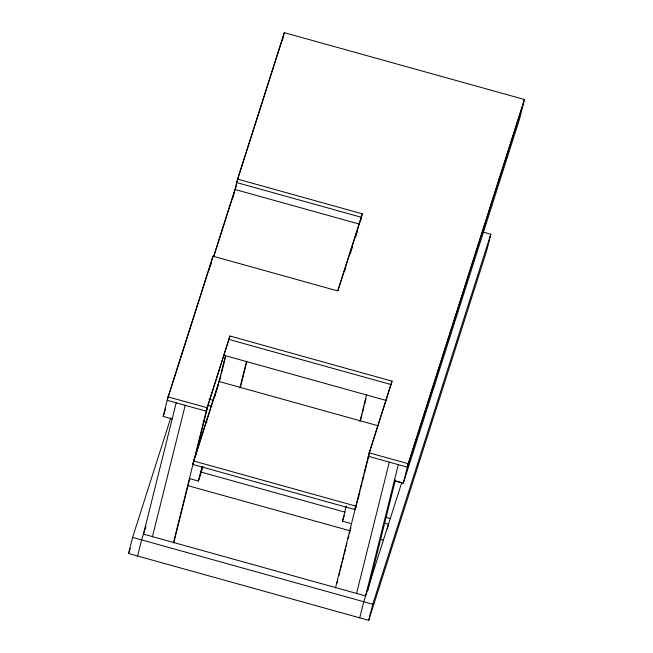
<?xml version="1.0" encoding="UTF-8"?>
<svg xmlns="http://www.w3.org/2000/svg" width="653" height="653" viewBox="0 0 653 653"><rect width="100%" height="100%" fill="white"/><g stroke="black" fill="none" stroke-linecap="round" stroke-linejoin="round"><path stroke-width="0.98" d="M482.714 231.986L490.811 234.239L486.795 250.368L368.716 620.35L128.592 553.507L132.608 537.378L170.727 417.936M172.172 418.94L163.168 416.434L168.05 396.853L212.943 256.18L337.691 290.911L362.293 213.833L237.545 179.102L233.847 193.941M137.595 556.013L141.611 539.884L145.954 526.294M209.058 270.162L210.242 265.42M143.382 534.399L176.196 402.811M210.429 266.277L211.139 263.428M212.086 259.641L212.943 256.18M232.664 198.683L233.374 195.835M235.219 190.056L236.639 184.366M237.814 179.624L238.525 176.775M152.394 536.905L185.199 405.325M282.235 40.845L284.284 32.65L524.408 99.493L519.527 119.075L403.293 483.277L394.29 480.771M355.803 506.638L354.881 509.552L192.79 464.43L193.647 460.977L219.016 381.483L378.16 425.789M173.404 542.757L207.066 407.717L229.954 336.017L392.045 381.14L368.3 456.292L407.317 467.156L523.551 102.954M173.763 542.912L189.803 478.6M194.978 457.826L208.054 405.391M214.894 396.412L216.314 390.723M229.954 336.017L206.209 411.17L167.192 400.305L211.776 260.604M216.976 389.678L225.505 355.452M219.457 381.336L220.943 375.402M221.432 373.418L225.628 356.603M189.411 478.543L198.414 481.049L201.965 466.822M239.855 388.021L246.516 361.305M240.467 387.18L246.883 361.46M360.489 221.081L362.293 213.833M359.925 421.438L366.586 394.73M360.538 420.605L362.023 414.671M362.513 412.696L363.99 406.754M364.488 404.778L365.966 398.844M351.502 523.665L342.499 521.159L346.278 505.985M354.881 509.552L358.832 496.402M335.487 587.88L369.157 452.839L392.045 381.14M337.087 583.088L337.83 580.117M339.062 575.171L339.805 572.199M340.295 570.224L341.772 564.29M342.27 562.306L343.747 556.372M344.245 554.397L345.723 548.455M346.212 546.479L346.955 543.508M348.188 538.562L348.931 535.599M349.42 533.615L350.906 527.681M355.836 507.895L356.326 505.912M358.546 497.015L360.032 491.072M360.521 489.097L361.999 483.163M362.497 481.179L363.974 475.245M364.472 473.27L369.157 454.472M356.497 593.724L389.31 462.144M359.713 617.844L363.729 601.723L401.856 482.273M365.509 596.23L398.314 464.65M367.835 590.655L395.465 479.849M387.278 528.979L388.462 524.237L384.527 523.143M368.716 620.35L372.741 604.229L490.811 234.239M403.293 483.277L408.182 463.703L524.408 99.493M237.545 179.102L284.284 32.65M283.418 36.103L236.68 182.554L361.427 217.286L338.058 290.512M213.433 256.915L234.958 189.468L359.705 224.191M214.111 255.552L234.101 192.921M163.168 416.434L165.65 408.672M128.592 553.507L130.143 548.651M192.79 464.43L193.41 462.487M194.953 457.639L218.159 384.935M198.414 481.049L203.05 466.52M344.947 270.44L345.87 267.55M350.179 254.066L352.326 247.316M355.403 237.684L357.558 230.942M342.499 521.159L344.351 515.348M228.558 339.323L391.71 384.739M223.555 355.175L386.707 400.591M208.993 399.179L212.919 400.273M208.127 405.235L212.062 406.329M168.05 396.853L207.066 407.717M369.157 452.839L408.182 463.703M203.124 421.087L207.058 422.181M395.122 480.828L401.807 482.689M193.647 460.977L355.738 506.091M385.392 517.086L390.306 518.458M200.749 471.988L345.217 512.205M187.884 485.644L350.041 530.791M380.511 539.272L383.458 540.088M143.456 534.105L365.574 595.936M132.608 537.378L372.741 604.229"/></g></svg>
